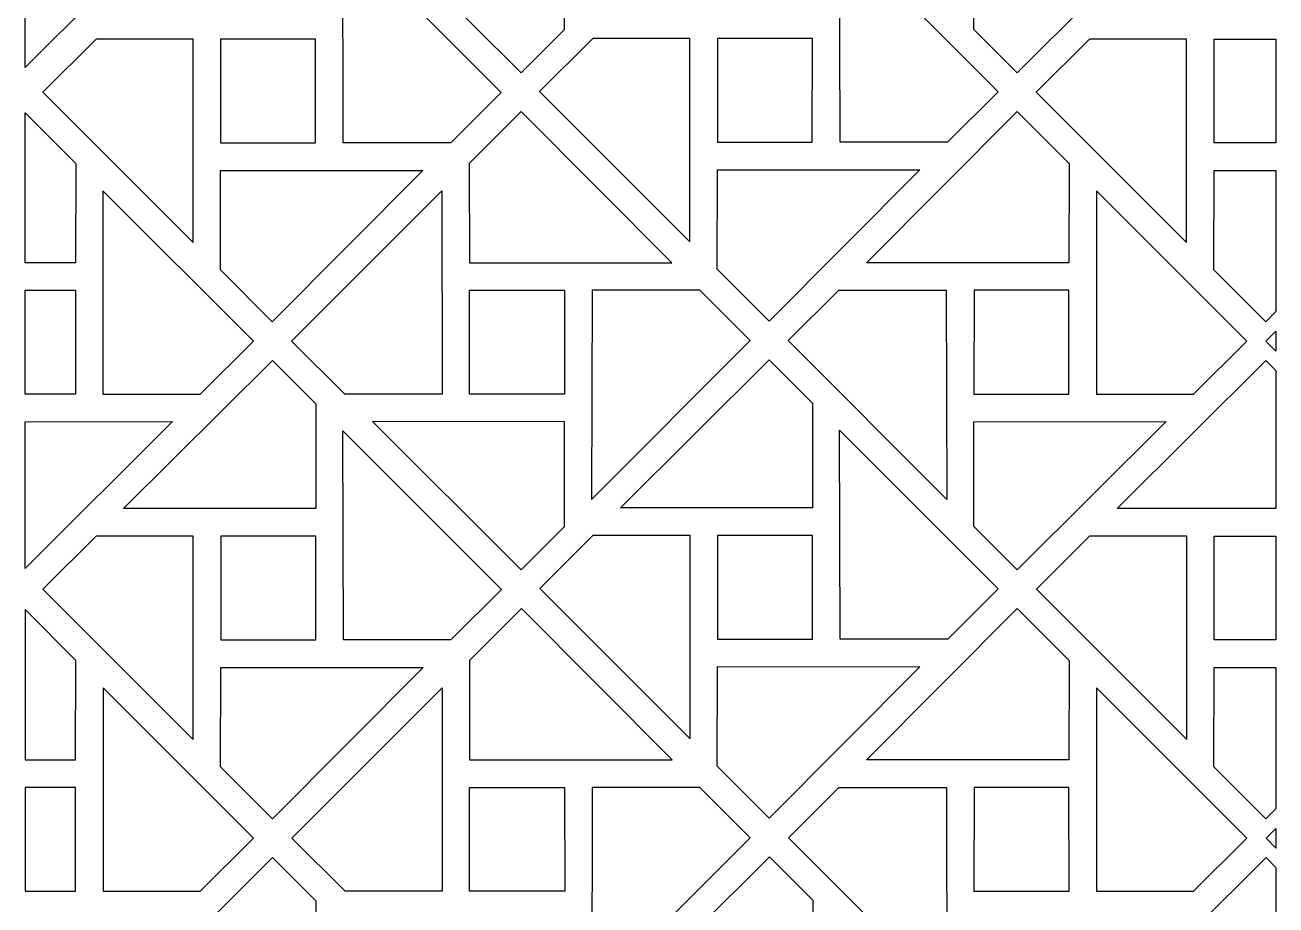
# Model space of a CAD drawing. Header units: centimetres. Extents: x -86 to 86, y -108 to 108.
# Drawn here: x -85.5 to -3.7, y -10.8 to 46.8 of the extents above; entities that cross this region are included whole.
import ezdxf

# ---------------------------------------------------------------- set-up
doc = ezdxf.new("R2010")
doc.units = ezdxf.units.CM
doc.header["$MEASUREMENT"] = 0
doc.layers.add('layer 1', color=7, linetype='Continuous')

msp = doc.modelspace()

# ---------------------------------------------------------------- linework, layer by layer
at = {"layer": 'layer 1', "color": 142}
for points, knots in [([(-85.51471, 53.57941), (-85.51471, 53.57941), (-85.5147, 44.0385), (-85.5147, 44.0385), (-85.5147, 44.0385), (-85.5147, 44.0385), (-75.92761, 53.588), (-75.92761, 53.588), (-75.92761, 53.588), (-75.92761, 53.588), (-85.51471, 53.57941), (-85.51471, 53.57941)], [0, 0, 0, 0, 0.25, 0.25, 0.25, 0.25, 0.5, 0.5, 0.5, 0.5, 1, 1, 1, 1]), ([(-50.226, 53.37431), (-50.226, 53.37431), (-50.2273, 46.5216), (-50.2273, 46.5216), (-50.2273, 46.5216), (-50.2273, 46.5216), (-53.05921, 43.68529), (-53.05921, 43.68529), (-53.05921, 43.68529), (-53.05921, 43.68529), (-62.79767, 53.38555), (-62.79767, 53.38555), (-62.79767, 53.38555), (-62.79767, 53.38555), (-50.226, 53.37431), (-50.226, 53.37431), (-50.226, 53.37431), (-50.226, 53.37431), (-50.226, 53.37431), (-50.226, 53.37431)], [0, 0, 0, 0, 0.16666667, 0.16666667, 0.16666667, 0.16666667, 0.33333333, 0.33333333, 0.33333333, 0.33333333, 0.5, 0.5, 0.5, 0.5, 0.66666667, 0.66666667, 0.66666667, 0.66666667, 1, 1, 1, 1]), ([(-23.44352, 53.37431), (-23.44352, 53.37431), (-23.44222, 46.5216), (-23.44222, 46.5216), (-23.44222, 46.5216), (-23.44222, 46.5216), (-20.61031, 43.68529), (-20.61031, 43.68529), (-20.61031, 43.68529), (-20.61031, 43.68529), (-10.87185, 53.38555), (-10.87185, 53.38555), (-10.87185, 53.38555), (-10.87185, 53.38555), (-23.44352, 53.37431), (-23.44352, 53.37431), (-23.44352, 53.37431), (-23.44352, 53.37431), (-23.44352, 53.37431), (-23.44352, 53.37431)], [0, 0, 0, 0, 0.16666667, 0.16666667, 0.16666667, 0.16666667, 0.33333333, 0.33333333, 0.33333333, 0.33333333, 0.5, 0.5, 0.5, 0.5, 0.66666667, 0.66666667, 0.66666667, 0.66666667, 1, 1, 1, 1]), ([(-64.73149, 52.78107), (-64.73149, 52.78107), (-64.69227, 39.09839), (-64.69227, 39.09839), (-64.69227, 39.09839), (-64.69227, 39.09839), (-57.65921, 39.09839), (-57.65921, 39.09839), (-57.65921, 39.09839), (-57.65921, 39.09839), (-54.35655, 42.39189), (-54.35655, 42.39189), (-54.35655, 42.39189), (-54.35655, 42.39189), (-64.73149, 52.78107), (-64.73149, 52.78107), (-64.73149, 52.78107), (-64.73149, 52.78107), (-64.73149, 52.78107), (-64.73149, 52.78107)], [0, 0, 0, 0, 0.16666667, 0.16666667, 0.16666667, 0.16666667, 0.33333333, 0.33333333, 0.33333333, 0.33333333, 0.5, 0.5, 0.5, 0.5, 0.66666667, 0.66666667, 0.66666667, 0.66666667, 1, 1, 1, 1]), ([(-32.22792, 52.82541), (-32.22792, 52.82541), (-32.1887, 39.14273), (-32.1887, 39.14273), (-32.1887, 39.14273), (-32.1887, 39.14273), (-25.15564, 39.14273), (-25.15564, 39.14273), (-25.15564, 39.14273), (-25.15564, 39.14273), (-21.85298, 42.43623), (-21.85298, 42.43623), (-21.85298, 42.43623), (-21.85298, 42.43623), (-32.22792, 52.82541), (-32.22792, 52.82541), (-32.22792, 52.82541), (-32.22792, 52.82541), (-32.22792, 52.82541), (-32.22792, 52.82541)], [0, 0, 0, 0, 0.16666667, 0.16666667, 0.16666667, 0.16666667, 0.33333333, 0.33333333, 0.33333333, 0.33333333, 0.5, 0.5, 0.5, 0.5, 0.66666667, 0.66666667, 0.66666667, 0.66666667, 1, 1, 1, 1]), ([(-74.51867, 32.58423), (-74.51867, 32.58423), (-84.35652, 42.42797), (-84.35652, 42.42797), (-84.35652, 42.42797), (-84.35652, 42.42797), (-80.86998, 45.89727), (-80.86998, 45.89727), (-80.86998, 45.89727), (-80.86998, 45.89727), (-74.51825, 45.89745), (-74.51825, 45.89745), (-74.51825, 45.89745), (-74.51825, 45.89745), (-74.51867, 32.58423), (-74.51867, 32.58423), (-74.51867, 32.58423), (-74.51867, 32.58423), (-74.51867, 32.58423), (-74.51867, 32.58423)], [0, 0, 0, 0, 0.16666667, 0.16666667, 0.16666667, 0.16666667, 0.33333333, 0.33333333, 0.33333333, 0.33333333, 0.5, 0.5, 0.5, 0.5, 0.66666667, 0.66666667, 0.66666667, 0.66666667, 1, 1, 1, 1]), ([(-72.71647, 45.89726), (-72.71647, 45.89726), (-66.49941, 45.89858), (-66.49941, 45.89858), (-66.49941, 45.89858), (-66.49941, 45.89858), (-66.50868, 39.09839), (-66.50868, 39.09839), (-66.50868, 39.09839), (-66.50868, 39.09839), (-72.71607, 39.09839), (-72.71607, 39.09839), (-72.71607, 39.09839), (-72.71607, 39.09839), (-72.71647, 45.89726), (-72.71647, 45.89726), (-72.71647, 45.89726), (-72.71647, 45.89726), (-72.71647, 45.89726), (-72.71647, 45.89726)], [0, 0, 0, 0, 0.16666667, 0.16666667, 0.16666667, 0.16666667, 0.33333333, 0.33333333, 0.33333333, 0.33333333, 0.5, 0.5, 0.5, 0.5, 0.66666667, 0.66666667, 0.66666667, 0.66666667, 1, 1, 1, 1]), ([(-42.0151, 32.62857), (-42.0151, 32.62857), (-51.85295, 42.47231), (-51.85295, 42.47231), (-51.85295, 42.47231), (-51.85295, 42.47231), (-48.36641, 45.94161), (-48.36641, 45.94161), (-48.36641, 45.94161), (-48.36641, 45.94161), (-42.01468, 45.94179), (-42.01468, 45.94179), (-42.01468, 45.94179), (-42.01468, 45.94179), (-42.0151, 32.62857), (-42.0151, 32.62857), (-42.0151, 32.62857), (-42.0151, 32.62857), (-42.0151, 32.62857), (-42.0151, 32.62857)], [0, 0, 0, 0, 0.16666667, 0.16666667, 0.16666667, 0.16666667, 0.33333333, 0.33333333, 0.33333333, 0.33333333, 0.5, 0.5, 0.5, 0.5, 0.66666667, 0.66666667, 0.66666667, 0.66666667, 1, 1, 1, 1]), ([(-40.2129, 45.9416), (-40.2129, 45.9416), (-33.99584, 45.94292), (-33.99584, 45.94292), (-33.99584, 45.94292), (-33.99584, 45.94292), (-34.00511, 39.14273), (-34.00511, 39.14273), (-34.00511, 39.14273), (-34.00511, 39.14273), (-40.2125, 39.14273), (-40.2125, 39.14273), (-40.2125, 39.14273), (-40.2125, 39.14273), (-40.2129, 45.9416), (-40.2129, 45.9416), (-40.2129, 45.9416), (-40.2129, 45.9416), (-40.2129, 45.9416), (-40.2129, 45.9416)], [0, 0, 0, 0, 0.16666667, 0.16666667, 0.16666667, 0.16666667, 0.33333333, 0.33333333, 0.33333333, 0.33333333, 0.5, 0.5, 0.5, 0.5, 0.66666667, 0.66666667, 0.66666667, 0.66666667, 1, 1, 1, 1]), ([(-9.51893, 32.58443), (-9.51893, 32.58443), (-19.35678, 42.42817), (-19.35678, 42.42817), (-19.35678, 42.42817), (-19.35678, 42.42817), (-15.87024, 45.89747), (-15.87024, 45.89747), (-15.87024, 45.89747), (-15.87024, 45.89747), (-9.51851, 45.89765), (-9.51851, 45.89765), (-9.51851, 45.89765), (-9.51851, 45.89765), (-9.51893, 32.58443), (-9.51893, 32.58443), (-9.51893, 32.58443), (-9.51893, 32.58443), (-9.51893, 32.58443), (-9.51893, 32.58443)], [0, 0, 0, 0, 0.16666667, 0.16666667, 0.16666667, 0.16666667, 0.33333333, 0.33333333, 0.33333333, 0.33333333, 0.5, 0.5, 0.5, 0.5, 0.66666667, 0.66666667, 0.66666667, 0.66666667, 1, 1, 1, 1]), ([(-3.66757, 39.09859), (-3.66757, 39.09859), (-3.66757, 45.89831), (-3.66757, 45.89831), (-3.66757, 45.89831), (-3.66757, 45.89831), (-7.71673, 45.89746), (-7.71673, 45.89746), (-7.71673, 45.89746), (-7.71673, 45.89746), (-7.71633, 39.09859), (-7.71633, 39.09859), (-7.71633, 39.09859), (-7.71633, 39.09859), (-3.66757, 39.09859), (-3.66757, 39.09859)], [0, 0, 0, 0, 0.2, 0.2, 0.2, 0.2, 0.4, 0.4, 0.4, 0.4, 0.6, 0.6, 0.6, 0.6, 1, 1, 1, 1]), ([(-85.51472, 41.07959), (-85.51472, 41.07959), (-85.5147, 31.25418), (-85.5147, 31.25418), (-85.5147, 31.25418), (-85.5147, 31.25418), (-82.21699, 31.25076), (-82.21699, 31.25076), (-82.21699, 31.25076), (-82.21699, 31.25076), (-82.19898, 37.76101), (-82.19898, 37.76101), (-82.19898, 37.76101), (-82.19898, 37.76101), (-85.51472, 41.07959), (-85.51472, 41.07959)], [0, 0, 0, 0, 0.2, 0.2, 0.2, 0.2, 0.4, 0.4, 0.4, 0.4, 0.6, 0.6, 0.6, 0.6, 1, 1, 1, 1]), ([(-43.19039, 31.26457), (-43.19039, 31.26457), (-56.43032, 31.25076), (-56.43032, 31.25076), (-56.43032, 31.25076), (-56.43032, 31.25076), (-56.44833, 37.76101), (-56.44833, 37.76101), (-56.44833, 37.76101), (-56.44833, 37.76101), (-53.04812, 41.16413), (-53.04812, 41.16413), (-53.04812, 41.16413), (-53.04812, 41.16413), (-43.19039, 31.26457), (-43.19039, 31.26457), (-43.19039, 31.26457), (-43.19039, 31.26457), (-43.19039, 31.26457), (-43.19039, 31.26457)], [0, 0, 0, 0, 0.16666667, 0.16666667, 0.16666667, 0.16666667, 0.33333333, 0.33333333, 0.33333333, 0.33333333, 0.5, 0.5, 0.5, 0.5, 0.66666667, 0.66666667, 0.66666667, 0.66666667, 1, 1, 1, 1]), ([(-30.45693, 31.26457), (-30.45693, 31.26457), (-17.217, 31.25076), (-17.217, 31.25076), (-17.217, 31.25076), (-17.217, 31.25076), (-17.19899, 37.76101), (-17.19899, 37.76101), (-17.19899, 37.76101), (-17.19899, 37.76101), (-20.5992, 41.16413), (-20.5992, 41.16413), (-20.5992, 41.16413), (-20.5992, 41.16413), (-30.45693, 31.26457), (-30.45693, 31.26457), (-30.45693, 31.26457), (-30.45693, 31.26457), (-30.45693, 31.26457), (-30.45693, 31.26457)], [0, 0, 0, 0, 0.16666667, 0.16666667, 0.16666667, 0.16666667, 0.33333333, 0.33333333, 0.33333333, 0.33333333, 0.5, 0.5, 0.5, 0.5, 0.66666667, 0.66666667, 0.66666667, 0.66666667, 1, 1, 1, 1]), ([(-59.4761, 37.29139), (-59.4761, 37.29139), (-72.71603, 37.3052), (-72.71603, 37.3052), (-72.71603, 37.3052), (-72.71603, 37.3052), (-72.73404, 30.79495), (-72.73404, 30.79495), (-72.73404, 30.79495), (-72.73404, 30.79495), (-69.33383, 27.39183), (-69.33383, 27.39183), (-69.33383, 27.39183), (-69.33383, 27.39183), (-59.4761, 37.29139), (-59.4761, 37.29139), (-59.4761, 37.29139), (-59.4761, 37.29139), (-59.4761, 37.29139), (-59.4761, 37.29139)], [0, 0, 0, 0, 0.16666667, 0.16666667, 0.16666667, 0.16666667, 0.33333333, 0.33333333, 0.33333333, 0.33333333, 0.5, 0.5, 0.5, 0.5, 0.66666667, 0.66666667, 0.66666667, 0.66666667, 1, 1, 1, 1]), ([(-26.97253, 37.33573), (-26.97253, 37.33573), (-40.21246, 37.34954), (-40.21246, 37.34954), (-40.21246, 37.34954), (-40.21246, 37.34954), (-40.23047, 30.83929), (-40.23047, 30.83929), (-40.23047, 30.83929), (-40.23047, 30.83929), (-36.83026, 27.43617), (-36.83026, 27.43617), (-36.83026, 27.43617), (-36.83026, 27.43617), (-26.97253, 37.33573), (-26.97253, 37.33573), (-26.97253, 37.33573), (-26.97253, 37.33573), (-26.97253, 37.33573), (-26.97253, 37.33573)], [0, 0, 0, 0, 0.16666667, 0.16666667, 0.16666667, 0.16666667, 0.33333333, 0.33333333, 0.33333333, 0.33333333, 0.5, 0.5, 0.5, 0.5, 0.66666667, 0.66666667, 0.66666667, 0.66666667, 1, 1, 1, 1]), ([(-3.66756, 28.06139), (-3.66756, 28.06139), (-3.66758, 37.30117), (-3.66758, 37.30117), (-3.66758, 37.30117), (-3.66758, 37.30117), (-7.71629, 37.3054), (-7.71629, 37.3054), (-7.71629, 37.3054), (-7.71629, 37.3054), (-7.7343, 30.79515), (-7.7343, 30.79515), (-7.7343, 30.79515), (-7.7343, 30.79515), (-4.33409, 27.39203), (-4.33409, 27.39203), (-4.33409, 27.39203), (-4.33409, 27.39203), (-3.66756, 28.06139), (-3.66756, 28.06139)], [0, 0, 0, 0, 0.16666667, 0.16666667, 0.16666667, 0.16666667, 0.33333333, 0.33333333, 0.33333333, 0.33333333, 0.5, 0.5, 0.5, 0.5, 0.66666667, 0.66666667, 0.66666667, 0.66666667, 1, 1, 1, 1]), ([(-80.41435, 35.97173), (-80.41435, 35.97173), (-70.5765, 26.12799), (-70.5765, 26.12799), (-70.5765, 26.12799), (-70.5765, 26.12799), (-74.06304, 22.65869), (-74.06304, 22.65869), (-74.06304, 22.65869), (-74.06304, 22.65869), (-80.41477, 22.65851), (-80.41477, 22.65851), (-80.41477, 22.65851), (-80.41477, 22.65851), (-80.41435, 35.97173), (-80.41435, 35.97173), (-80.41435, 35.97173), (-80.41435, 35.97173), (-80.41435, 35.97173), (-80.41435, 35.97173)], [0, 0, 0, 0, 0.16666667, 0.16666667, 0.16666667, 0.16666667, 0.33333333, 0.33333333, 0.33333333, 0.33333333, 0.5, 0.5, 0.5, 0.5, 0.66666667, 0.66666667, 0.66666667, 0.66666667, 1, 1, 1, 1]), ([(-58.23296, 35.97173), (-58.23296, 35.97173), (-68.07081, 26.12799), (-68.07081, 26.12799), (-68.07081, 26.12799), (-68.07081, 26.12799), (-64.58427, 22.65869), (-64.58427, 22.65869), (-64.58427, 22.65869), (-64.58427, 22.65869), (-58.23254, 22.65851), (-58.23254, 22.65851), (-58.23254, 22.65851), (-58.23254, 22.65851), (-58.23296, 35.97173), (-58.23296, 35.97173), (-58.23296, 35.97173), (-58.23296, 35.97173), (-58.23296, 35.97173), (-58.23296, 35.97173)], [0, 0, 0, 0, 0.16666667, 0.16666667, 0.16666667, 0.16666667, 0.33333333, 0.33333333, 0.33333333, 0.33333333, 0.5, 0.5, 0.5, 0.5, 0.66666667, 0.66666667, 0.66666667, 0.66666667, 1, 1, 1, 1]), ([(-15.41436, 35.97173), (-15.41436, 35.97173), (-5.57651, 26.12799), (-5.57651, 26.12799), (-5.57651, 26.12799), (-5.57651, 26.12799), (-9.06305, 22.65869), (-9.06305, 22.65869), (-9.06305, 22.65869), (-9.06305, 22.65869), (-15.41478, 22.65851), (-15.41478, 22.65851), (-15.41478, 22.65851), (-15.41478, 22.65851), (-15.41436, 35.97173), (-15.41436, 35.97173), (-15.41436, 35.97173), (-15.41436, 35.97173), (-15.41436, 35.97173), (-15.41436, 35.97173)], [0, 0, 0, 0, 0.16666667, 0.16666667, 0.16666667, 0.16666667, 0.33333333, 0.33333333, 0.33333333, 0.33333333, 0.5, 0.5, 0.5, 0.5, 0.66666667, 0.66666667, 0.66666667, 0.66666667, 1, 1, 1, 1]), ([(-85.51472, 29.45757), (-85.51472, 29.45757), (-85.51472, 22.65798), (-85.51472, 22.65798), (-85.51472, 22.65798), (-85.51472, 22.65798), (-82.21655, 22.6587), (-82.21655, 22.6587), (-82.21655, 22.6587), (-82.21655, 22.6587), (-82.21695, 29.45757), (-82.21695, 29.45757), (-82.21695, 29.45757), (-82.21695, 29.45757), (-85.51472, 29.45757), (-85.51472, 29.45757)], [0, 0, 0, 0, 0.2, 0.2, 0.2, 0.2, 0.4, 0.4, 0.4, 0.4, 0.6, 0.6, 0.6, 0.6, 1, 1, 1, 1]), ([(-56.43076, 22.6587), (-56.43076, 22.6587), (-50.2137, 22.65738), (-50.2137, 22.65738), (-50.2137, 22.65738), (-50.2137, 22.65738), (-50.22297, 29.45757), (-50.22297, 29.45757), (-50.22297, 29.45757), (-50.22297, 29.45757), (-56.43036, 29.45757), (-56.43036, 29.45757), (-56.43036, 29.45757), (-56.43036, 29.45757), (-56.43076, 22.6587), (-56.43076, 22.6587), (-56.43076, 22.6587), (-56.43076, 22.6587), (-56.43076, 22.6587), (-56.43076, 22.6587)], [0, 0, 0, 0, 0.16666667, 0.16666667, 0.16666667, 0.16666667, 0.33333333, 0.33333333, 0.33333333, 0.33333333, 0.5, 0.5, 0.5, 0.5, 0.66666667, 0.66666667, 0.66666667, 0.66666667, 1, 1, 1, 1]), ([(-48.44578, 15.77489), (-48.44578, 15.77489), (-48.40656, 29.45757), (-48.40656, 29.45757), (-48.40656, 29.45757), (-48.40656, 29.45757), (-41.3735, 29.45757), (-41.3735, 29.45757), (-41.3735, 29.45757), (-41.3735, 29.45757), (-38.07084, 26.16407), (-38.07084, 26.16407), (-38.07084, 26.16407), (-38.07084, 26.16407), (-48.44578, 15.77489), (-48.44578, 15.77489), (-48.44578, 15.77489), (-48.44578, 15.77489), (-48.44578, 15.77489), (-48.44578, 15.77489)], [0, 0, 0, 0, 0.16666667, 0.16666667, 0.16666667, 0.16666667, 0.33333333, 0.33333333, 0.33333333, 0.33333333, 0.5, 0.5, 0.5, 0.5, 0.66666667, 0.66666667, 0.66666667, 0.66666667, 1, 1, 1, 1]), ([(-25.20154, 15.77489), (-25.20154, 15.77489), (-25.24076, 29.45757), (-25.24076, 29.45757), (-25.24076, 29.45757), (-25.24076, 29.45757), (-32.27382, 29.45757), (-32.27382, 29.45757), (-32.27382, 29.45757), (-32.27382, 29.45757), (-35.57648, 26.16407), (-35.57648, 26.16407), (-35.57648, 26.16407), (-35.57648, 26.16407), (-25.20154, 15.77489), (-25.20154, 15.77489), (-25.20154, 15.77489), (-25.20154, 15.77489), (-25.20154, 15.77489), (-25.20154, 15.77489)], [0, 0, 0, 0, 0.16666667, 0.16666667, 0.16666667, 0.16666667, 0.33333333, 0.33333333, 0.33333333, 0.33333333, 0.5, 0.5, 0.5, 0.5, 0.66666667, 0.66666667, 0.66666667, 0.66666667, 1, 1, 1, 1]), ([(-17.21656, 22.6587), (-17.21656, 22.6587), (-23.43362, 22.65738), (-23.43362, 22.65738), (-23.43362, 22.65738), (-23.43362, 22.65738), (-23.42435, 29.45757), (-23.42435, 29.45757), (-23.42435, 29.45757), (-23.42435, 29.45757), (-17.21696, 29.45757), (-17.21696, 29.45757), (-17.21696, 29.45757), (-17.21696, 29.45757), (-17.21656, 22.6587), (-17.21656, 22.6587), (-17.21656, 22.6587), (-17.21656, 22.6587), (-17.21656, 22.6587), (-17.21656, 22.6587)], [0, 0, 0, 0, 0.16666667, 0.16666667, 0.16666667, 0.16666667, 0.33333333, 0.33333333, 0.33333333, 0.33333333, 0.5, 0.5, 0.5, 0.5, 0.66666667, 0.66666667, 0.66666667, 0.66666667, 1, 1, 1, 1]), ([(-3.66758, 25.47375), (-3.66758, 25.47375), (-3.66757, 26.78395), (-3.66757, 26.78395), (-3.66757, 26.78395), (-3.66757, 26.78395), (-4.32366, 26.12727), (-4.32366, 26.12727), (-4.32366, 26.12727), (-4.32366, 26.12727), (-3.66758, 25.47375), (-3.66758, 25.47375)], [0, 0, 0, 0, 0.25, 0.25, 0.25, 0.25, 0.5, 0.5, 0.5, 0.5, 1, 1, 1, 1]), ([(-66.48951, 15.18165), (-66.48951, 15.18165), (-66.49081, 22.03436), (-66.49081, 22.03436), (-66.49081, 22.03436), (-66.49081, 22.03436), (-69.32272, 24.87067), (-69.32272, 24.87067), (-69.32272, 24.87067), (-69.32272, 24.87067), (-79.06118, 15.17041), (-79.06118, 15.17041), (-79.06118, 15.17041), (-79.06118, 15.17041), (-66.48951, 15.18165), (-66.48951, 15.18165), (-66.48951, 15.18165), (-66.48951, 15.18165), (-66.48951, 15.18165), (-66.48951, 15.18165)], [0, 0, 0, 0, 0.16666667, 0.16666667, 0.16666667, 0.16666667, 0.33333333, 0.33333333, 0.33333333, 0.33333333, 0.5, 0.5, 0.5, 0.5, 0.66666667, 0.66666667, 0.66666667, 0.66666667, 1, 1, 1, 1]), ([(-33.98594, 15.22599), (-33.98594, 15.22599), (-33.98724, 22.0787), (-33.98724, 22.0787), (-33.98724, 22.0787), (-33.98724, 22.0787), (-36.81915, 24.91501), (-36.81915, 24.91501), (-36.81915, 24.91501), (-36.81915, 24.91501), (-46.55761, 15.21475), (-46.55761, 15.21475), (-46.55761, 15.21475), (-46.55761, 15.21475), (-33.98594, 15.22599), (-33.98594, 15.22599), (-33.98594, 15.22599), (-33.98594, 15.22599), (-33.98594, 15.22599), (-33.98594, 15.22599)], [0, 0, 0, 0, 0.16666667, 0.16666667, 0.16666667, 0.16666667, 0.33333333, 0.33333333, 0.33333333, 0.33333333, 0.5, 0.5, 0.5, 0.5, 0.66666667, 0.66666667, 0.66666667, 0.66666667, 1, 1, 1, 1]), ([(-3.66756, 15.1799), (-3.66756, 15.1799), (-3.66758, 24.21443), (-3.66758, 24.21443), (-3.66758, 24.21443), (-3.66758, 24.21443), (-4.32298, 24.87087), (-4.32298, 24.87087), (-4.32298, 24.87087), (-4.32298, 24.87087), (-14.06144, 15.17061), (-14.06144, 15.17061), (-14.06144, 15.17061), (-14.06144, 15.17061), (-3.66756, 15.1799), (-3.66756, 15.1799)], [0, 0, 0, 0, 0.2, 0.2, 0.2, 0.2, 0.4, 0.4, 0.4, 0.4, 0.6, 0.6, 0.6, 0.6, 1, 1, 1, 1]), ([(-85.51472, 20.85578), (-85.51472, 20.85578), (-85.51471, 11.24833), (-85.51471, 11.24833), (-85.51471, 11.24833), (-85.51471, 11.24833), (-75.86074, 20.86444), (-75.86074, 20.86444), (-75.86074, 20.86444), (-75.86074, 20.86444), (-85.51472, 20.85578), (-85.51472, 20.85578)], [0, 0, 0, 0, 0.25, 0.25, 0.25, 0.25, 0.5, 0.5, 0.5, 0.5, 1, 1, 1, 1]), ([(-50.2149, 20.8532), (-50.2149, 20.8532), (-50.2162, 14.00049), (-50.2162, 14.00049), (-50.2162, 14.00049), (-50.2162, 14.00049), (-53.04811, 11.16418), (-53.04811, 11.16418), (-53.04811, 11.16418), (-53.04811, 11.16418), (-62.78657, 20.86444), (-62.78657, 20.86444), (-62.78657, 20.86444), (-62.78657, 20.86444), (-50.2149, 20.8532), (-50.2149, 20.8532), (-50.2149, 20.8532), (-50.2149, 20.8532), (-50.2149, 20.8532), (-50.2149, 20.8532)], [0, 0, 0, 0, 0.16666667, 0.16666667, 0.16666667, 0.16666667, 0.33333333, 0.33333333, 0.33333333, 0.33333333, 0.5, 0.5, 0.5, 0.5, 0.66666667, 0.66666667, 0.66666667, 0.66666667, 1, 1, 1, 1]), ([(-23.43242, 20.8532), (-23.43242, 20.8532), (-23.43112, 14.00049), (-23.43112, 14.00049), (-23.43112, 14.00049), (-23.43112, 14.00049), (-20.59921, 11.16418), (-20.59921, 11.16418), (-20.59921, 11.16418), (-20.59921, 11.16418), (-10.86075, 20.86444), (-10.86075, 20.86444), (-10.86075, 20.86444), (-10.86075, 20.86444), (-23.43242, 20.8532), (-23.43242, 20.8532), (-23.43242, 20.8532), (-23.43242, 20.8532), (-23.43242, 20.8532), (-23.43242, 20.8532)], [0, 0, 0, 0, 0.16666667, 0.16666667, 0.16666667, 0.16666667, 0.33333333, 0.33333333, 0.33333333, 0.33333333, 0.5, 0.5, 0.5, 0.5, 0.66666667, 0.66666667, 0.66666667, 0.66666667, 1, 1, 1, 1]), ([(-64.72039, 20.25996), (-64.72039, 20.25996), (-64.68117, 6.57728), (-64.68117, 6.57728), (-64.68117, 6.57728), (-64.68117, 6.57728), (-57.64811, 6.57728), (-57.64811, 6.57728), (-57.64811, 6.57728), (-57.64811, 6.57728), (-54.34545, 9.87078), (-54.34545, 9.87078), (-54.34545, 9.87078), (-54.34545, 9.87078), (-64.72039, 20.25996), (-64.72039, 20.25996), (-64.72039, 20.25996), (-64.72039, 20.25996), (-64.72039, 20.25996), (-64.72039, 20.25996)], [0, 0, 0, 0, 0.16666667, 0.16666667, 0.16666667, 0.16666667, 0.33333333, 0.33333333, 0.33333333, 0.33333333, 0.5, 0.5, 0.5, 0.5, 0.66666667, 0.66666667, 0.66666667, 0.66666667, 1, 1, 1, 1]), ([(-32.21682, 20.3043), (-32.21682, 20.3043), (-32.1776, 6.62162), (-32.1776, 6.62162), (-32.1776, 6.62162), (-32.1776, 6.62162), (-25.14454, 6.62162), (-25.14454, 6.62162), (-25.14454, 6.62162), (-25.14454, 6.62162), (-21.84188, 9.91512), (-21.84188, 9.91512), (-21.84188, 9.91512), (-21.84188, 9.91512), (-32.21682, 20.3043), (-32.21682, 20.3043), (-32.21682, 20.3043), (-32.21682, 20.3043), (-32.21682, 20.3043), (-32.21682, 20.3043)], [0, 0, 0, 0, 0.16666667, 0.16666667, 0.16666667, 0.16666667, 0.33333333, 0.33333333, 0.33333333, 0.33333333, 0.5, 0.5, 0.5, 0.5, 0.66666667, 0.66666667, 0.66666667, 0.66666667, 1, 1, 1, 1]), ([(-74.50757, 0.06312), (-74.50757, 0.06312), (-84.34542, 9.90686), (-84.34542, 9.90686), (-84.34542, 9.90686), (-84.34542, 9.90686), (-80.85888, 13.37616), (-80.85888, 13.37616), (-80.85888, 13.37616), (-80.85888, 13.37616), (-74.50715, 13.37634), (-74.50715, 13.37634), (-74.50715, 13.37634), (-74.50715, 13.37634), (-74.50757, 0.06312), (-74.50757, 0.06312), (-74.50757, 0.06312), (-74.50757, 0.06312), (-74.50757, 0.06312), (-74.50757, 0.06312)], [0, 0, 0, 0, 0.16666667, 0.16666667, 0.16666667, 0.16666667, 0.33333333, 0.33333333, 0.33333333, 0.33333333, 0.5, 0.5, 0.5, 0.5, 0.66666667, 0.66666667, 0.66666667, 0.66666667, 1, 1, 1, 1]), ([(-72.70537, 13.37615), (-72.70537, 13.37615), (-66.48831, 13.37747), (-66.48831, 13.37747), (-66.48831, 13.37747), (-66.48831, 13.37747), (-66.49758, 6.57728), (-66.49758, 6.57728), (-66.49758, 6.57728), (-66.49758, 6.57728), (-72.70497, 6.57728), (-72.70497, 6.57728), (-72.70497, 6.57728), (-72.70497, 6.57728), (-72.70537, 13.37615), (-72.70537, 13.37615), (-72.70537, 13.37615), (-72.70537, 13.37615), (-72.70537, 13.37615), (-72.70537, 13.37615)], [0, 0, 0, 0, 0.16666667, 0.16666667, 0.16666667, 0.16666667, 0.33333333, 0.33333333, 0.33333333, 0.33333333, 0.5, 0.5, 0.5, 0.5, 0.66666667, 0.66666667, 0.66666667, 0.66666667, 1, 1, 1, 1]), ([(-42.004, 0.10746), (-42.004, 0.10746), (-51.84185, 9.9512), (-51.84185, 9.9512), (-51.84185, 9.9512), (-51.84185, 9.9512), (-48.35531, 13.4205), (-48.35531, 13.4205), (-48.35531, 13.4205), (-48.35531, 13.4205), (-42.00358, 13.42068), (-42.00358, 13.42068), (-42.00358, 13.42068), (-42.00358, 13.42068), (-42.004, 0.10746), (-42.004, 0.10746), (-42.004, 0.10746), (-42.004, 0.10746), (-42.004, 0.10746), (-42.004, 0.10746)], [0, 0, 0, 0, 0.16666667, 0.16666667, 0.16666667, 0.16666667, 0.33333333, 0.33333333, 0.33333333, 0.33333333, 0.5, 0.5, 0.5, 0.5, 0.66666667, 0.66666667, 0.66666667, 0.66666667, 1, 1, 1, 1]), ([(-40.2018, 13.42049), (-40.2018, 13.42049), (-33.98474, 13.42181), (-33.98474, 13.42181), (-33.98474, 13.42181), (-33.98474, 13.42181), (-33.99401, 6.62162), (-33.99401, 6.62162), (-33.99401, 6.62162), (-33.99401, 6.62162), (-40.2014, 6.62162), (-40.2014, 6.62162), (-40.2014, 6.62162), (-40.2014, 6.62162), (-40.2018, 13.42049), (-40.2018, 13.42049), (-40.2018, 13.42049), (-40.2018, 13.42049), (-40.2018, 13.42049), (-40.2018, 13.42049)], [0, 0, 0, 0, 0.16666667, 0.16666667, 0.16666667, 0.16666667, 0.33333333, 0.33333333, 0.33333333, 0.33333333, 0.5, 0.5, 0.5, 0.5, 0.66666667, 0.66666667, 0.66666667, 0.66666667, 1, 1, 1, 1]), ([(-9.50783, 0.06332), (-9.50783, 0.06332), (-19.34568, 9.90706), (-19.34568, 9.90706), (-19.34568, 9.90706), (-19.34568, 9.90706), (-15.85914, 13.37636), (-15.85914, 13.37636), (-15.85914, 13.37636), (-15.85914, 13.37636), (-9.50741, 13.37654), (-9.50741, 13.37654), (-9.50741, 13.37654), (-9.50741, 13.37654), (-9.50783, 0.06332), (-9.50783, 0.06332), (-9.50783, 0.06332), (-9.50783, 0.06332), (-9.50783, 0.06332), (-9.50783, 0.06332)], [0, 0, 0, 0, 0.16666667, 0.16666667, 0.16666667, 0.16666667, 0.33333333, 0.33333333, 0.33333333, 0.33333333, 0.5, 0.5, 0.5, 0.5, 0.66666667, 0.66666667, 0.66666667, 0.66666667, 1, 1, 1, 1]), ([(-3.66757, 6.57748), (-3.66757, 6.57748), (-3.66757, 13.3772), (-3.66757, 13.3772), (-3.66757, 13.3772), (-3.66757, 13.3772), (-7.70563, 13.37635), (-7.70563, 13.37635), (-7.70563, 13.37635), (-7.70563, 13.37635), (-7.70523, 6.57748), (-7.70523, 6.57748), (-7.70523, 6.57748), (-7.70523, 6.57748), (-3.66757, 6.57748), (-3.66757, 6.57748)], [0, 0, 0, 0, 0.2, 0.2, 0.2, 0.2, 0.4, 0.4, 0.4, 0.4, 0.6, 0.6, 0.6, 0.6, 1, 1, 1, 1]), ([(-85.51471, 8.55853), (-85.51471, 8.55853), (-82.19187, 5.23285), (-82.19187, 5.23285), (-82.19187, 5.23285), (-82.19187, 5.23285), (-82.20988, -1.2774), (-82.20988, -1.2774), (-82.20988, -1.2774), (-82.20988, -1.2774), (-85.51471, -1.27397), (-85.51471, -1.27397), (-85.51471, -1.27397), (-85.51471, -1.27397), (-85.51471, 8.55853), (-85.51471, 8.55853)], [0, 0, 0, 0, 0.2, 0.2, 0.2, 0.2, 0.4, 0.4, 0.4, 0.4, 0.6, 0.6, 0.6, 0.6, 1, 1, 1, 1]), ([(-43.18328, -1.26359), (-43.18328, -1.26359), (-56.42321, -1.2774), (-56.42321, -1.2774), (-56.42321, -1.2774), (-56.42321, -1.2774), (-56.44122, 5.23285), (-56.44122, 5.23285), (-56.44122, 5.23285), (-56.44122, 5.23285), (-53.04101, 8.63597), (-53.04101, 8.63597), (-53.04101, 8.63597), (-53.04101, 8.63597), (-43.18328, -1.26359), (-43.18328, -1.26359), (-43.18328, -1.26359), (-43.18328, -1.26359), (-43.18328, -1.26359), (-43.18328, -1.26359)], [0, 0, 0, 0, 0.16666667, 0.16666667, 0.16666667, 0.16666667, 0.33333333, 0.33333333, 0.33333333, 0.33333333, 0.5, 0.5, 0.5, 0.5, 0.66666667, 0.66666667, 0.66666667, 0.66666667, 1, 1, 1, 1]), ([(-30.44982, -1.26359), (-30.44982, -1.26359), (-17.20989, -1.2774), (-17.20989, -1.2774), (-17.20989, -1.2774), (-17.20989, -1.2774), (-17.19188, 5.23285), (-17.19188, 5.23285), (-17.19188, 5.23285), (-17.19188, 5.23285), (-20.59209, 8.63597), (-20.59209, 8.63597), (-20.59209, 8.63597), (-20.59209, 8.63597), (-30.44982, -1.26359), (-30.44982, -1.26359), (-30.44982, -1.26359), (-30.44982, -1.26359), (-30.44982, -1.26359), (-30.44982, -1.26359)], [0, 0, 0, 0, 0.16666667, 0.16666667, 0.16666667, 0.16666667, 0.33333333, 0.33333333, 0.33333333, 0.33333333, 0.5, 0.5, 0.5, 0.5, 0.66666667, 0.66666667, 0.66666667, 0.66666667, 1, 1, 1, 1]), ([(-59.465, 4.77028), (-59.465, 4.77028), (-72.70493, 4.78409), (-72.70493, 4.78409), (-72.70493, 4.78409), (-72.70493, 4.78409), (-72.72294, -1.72616), (-72.72294, -1.72616), (-72.72294, -1.72616), (-72.72294, -1.72616), (-69.32273, -5.12928), (-69.32273, -5.12928), (-69.32273, -5.12928), (-69.32273, -5.12928), (-59.465, 4.77028), (-59.465, 4.77028), (-59.465, 4.77028), (-59.465, 4.77028), (-59.465, 4.77028), (-59.465, 4.77028)], [0, 0, 0, 0, 0.16666667, 0.16666667, 0.16666667, 0.16666667, 0.33333333, 0.33333333, 0.33333333, 0.33333333, 0.5, 0.5, 0.5, 0.5, 0.66666667, 0.66666667, 0.66666667, 0.66666667, 1, 1, 1, 1]), ([(-26.96143, 4.81462), (-26.96143, 4.81462), (-40.20136, 4.82843), (-40.20136, 4.82843), (-40.20136, 4.82843), (-40.20136, 4.82843), (-40.21937, -1.68182), (-40.21937, -1.68182), (-40.21937, -1.68182), (-40.21937, -1.68182), (-36.81916, -5.08494), (-36.81916, -5.08494), (-36.81916, -5.08494), (-36.81916, -5.08494), (-26.96143, 4.81462), (-26.96143, 4.81462), (-26.96143, 4.81462), (-26.96143, 4.81462), (-26.96143, 4.81462), (-26.96143, 4.81462)], [0, 0, 0, 0, 0.16666667, 0.16666667, 0.16666667, 0.16666667, 0.33333333, 0.33333333, 0.33333333, 0.33333333, 0.5, 0.5, 0.5, 0.5, 0.66666667, 0.66666667, 0.66666667, 0.66666667, 1, 1, 1, 1]), ([(-3.66756, -4.47087), (-3.66756, -4.47087), (-3.66758, 4.78007), (-3.66758, 4.78007), (-3.66758, 4.78007), (-3.66758, 4.78007), (-7.70519, 4.78429), (-7.70519, 4.78429), (-7.70519, 4.78429), (-7.70519, 4.78429), (-7.7232, -1.72596), (-7.7232, -1.72596), (-7.7232, -1.72596), (-7.7232, -1.72596), (-4.32299, -5.12908), (-4.32299, -5.12908), (-4.32299, -5.12908), (-4.32299, -5.12908), (-3.66756, -4.47087), (-3.66756, -4.47087)], [0, 0, 0, 0, 0.16666667, 0.16666667, 0.16666667, 0.16666667, 0.33333333, 0.33333333, 0.33333333, 0.33333333, 0.5, 0.5, 0.5, 0.5, 0.66666667, 0.66666667, 0.66666667, 0.66666667, 1, 1, 1, 1]), ([(-80.40724, 3.44357), (-80.40724, 3.44357), (-70.56939, -6.40017), (-70.56939, -6.40017), (-70.56939, -6.40017), (-70.56939, -6.40017), (-74.05593, -9.86947), (-74.05593, -9.86947), (-74.05593, -9.86947), (-74.05593, -9.86947), (-80.40766, -9.86965), (-80.40766, -9.86965), (-80.40766, -9.86965), (-80.40766, -9.86965), (-80.40724, 3.44357), (-80.40724, 3.44357), (-80.40724, 3.44357), (-80.40724, 3.44357), (-80.40724, 3.44357), (-80.40724, 3.44357)], [0, 0, 0, 0, 0.16666667, 0.16666667, 0.16666667, 0.16666667, 0.33333333, 0.33333333, 0.33333333, 0.33333333, 0.5, 0.5, 0.5, 0.5, 0.66666667, 0.66666667, 0.66666667, 0.66666667, 1, 1, 1, 1]), ([(-58.22585, 3.44357), (-58.22585, 3.44357), (-68.0637, -6.40017), (-68.0637, -6.40017), (-68.0637, -6.40017), (-68.0637, -6.40017), (-64.57716, -9.86947), (-64.57716, -9.86947), (-64.57716, -9.86947), (-64.57716, -9.86947), (-58.22543, -9.86965), (-58.22543, -9.86965), (-58.22543, -9.86965), (-58.22543, -9.86965), (-58.22585, 3.44357), (-58.22585, 3.44357), (-58.22585, 3.44357), (-58.22585, 3.44357), (-58.22585, 3.44357), (-58.22585, 3.44357)], [0, 0, 0, 0, 0.16666667, 0.16666667, 0.16666667, 0.16666667, 0.33333333, 0.33333333, 0.33333333, 0.33333333, 0.5, 0.5, 0.5, 0.5, 0.66666667, 0.66666667, 0.66666667, 0.66666667, 1, 1, 1, 1]), ([(-15.40725, 3.44357), (-15.40725, 3.44357), (-5.5694, -6.40017), (-5.5694, -6.40017), (-5.5694, -6.40017), (-5.5694, -6.40017), (-9.05594, -9.86947), (-9.05594, -9.86947), (-9.05594, -9.86947), (-9.05594, -9.86947), (-15.40767, -9.86965), (-15.40767, -9.86965), (-15.40767, -9.86965), (-15.40767, -9.86965), (-15.40725, 3.44357), (-15.40725, 3.44357), (-15.40725, 3.44357), (-15.40725, 3.44357), (-15.40725, 3.44357), (-15.40725, 3.44357)], [0, 0, 0, 0, 0.16666667, 0.16666667, 0.16666667, 0.16666667, 0.33333333, 0.33333333, 0.33333333, 0.33333333, 0.5, 0.5, 0.5, 0.5, 0.66666667, 0.66666667, 0.66666667, 0.66666667, 1, 1, 1, 1]), ([(-85.5147, -3.07059), (-85.5147, -3.07059), (-82.20984, -3.07059), (-82.20984, -3.07059), (-82.20984, -3.07059), (-82.20984, -3.07059), (-82.20944, -9.86946), (-82.20944, -9.86946), (-82.20944, -9.86946), (-82.20944, -9.86946), (-85.51471, -9.87018), (-85.51471, -9.87018), (-85.51471, -9.87018), (-85.51471, -9.87018), (-85.5147, -3.07059), (-85.5147, -3.07059)], [0, 0, 0, 0, 0.2, 0.2, 0.2, 0.2, 0.4, 0.4, 0.4, 0.4, 0.6, 0.6, 0.6, 0.6, 1, 1, 1, 1]), ([(-56.42365, -9.86946), (-56.42365, -9.86946), (-50.20659, -9.87078), (-50.20659, -9.87078), (-50.20659, -9.87078), (-50.20659, -9.87078), (-50.21586, -3.07059), (-50.21586, -3.07059), (-50.21586, -3.07059), (-50.21586, -3.07059), (-56.42325, -3.07059), (-56.42325, -3.07059), (-56.42325, -3.07059), (-56.42325, -3.07059), (-56.42365, -9.86946), (-56.42365, -9.86946), (-56.42365, -9.86946), (-56.42365, -9.86946), (-56.42365, -9.86946), (-56.42365, -9.86946)], [0, 0, 0, 0, 0.16666667, 0.16666667, 0.16666667, 0.16666667, 0.33333333, 0.33333333, 0.33333333, 0.33333333, 0.5, 0.5, 0.5, 0.5, 0.66666667, 0.66666667, 0.66666667, 0.66666667, 1, 1, 1, 1]), ([(-48.43867, -16.75327), (-48.43867, -16.75327), (-48.39945, -3.07059), (-48.39945, -3.07059), (-48.39945, -3.07059), (-48.39945, -3.07059), (-41.36639, -3.07059), (-41.36639, -3.07059), (-41.36639, -3.07059), (-41.36639, -3.07059), (-38.06373, -6.36409), (-38.06373, -6.36409), (-38.06373, -6.36409), (-38.06373, -6.36409), (-48.43867, -16.75327), (-48.43867, -16.75327), (-48.43867, -16.75327), (-48.43867, -16.75327), (-48.43867, -16.75327), (-48.43867, -16.75327)], [0, 0, 0, 0, 0.16666667, 0.16666667, 0.16666667, 0.16666667, 0.33333333, 0.33333333, 0.33333333, 0.33333333, 0.5, 0.5, 0.5, 0.5, 0.66666667, 0.66666667, 0.66666667, 0.66666667, 1, 1, 1, 1]), ([(-25.19443, -16.75327), (-25.19443, -16.75327), (-25.23365, -3.07059), (-25.23365, -3.07059), (-25.23365, -3.07059), (-25.23365, -3.07059), (-32.26671, -3.07059), (-32.26671, -3.07059), (-32.26671, -3.07059), (-32.26671, -3.07059), (-35.56937, -6.36409), (-35.56937, -6.36409), (-35.56937, -6.36409), (-35.56937, -6.36409), (-25.19443, -16.75327), (-25.19443, -16.75327), (-25.19443, -16.75327), (-25.19443, -16.75327), (-25.19443, -16.75327), (-25.19443, -16.75327)], [0, 0, 0, 0, 0.16666667, 0.16666667, 0.16666667, 0.16666667, 0.33333333, 0.33333333, 0.33333333, 0.33333333, 0.5, 0.5, 0.5, 0.5, 0.66666667, 0.66666667, 0.66666667, 0.66666667, 1, 1, 1, 1]), ([(-17.20945, -9.86946), (-17.20945, -9.86946), (-23.42651, -9.87078), (-23.42651, -9.87078), (-23.42651, -9.87078), (-23.42651, -9.87078), (-23.41724, -3.07059), (-23.41724, -3.07059), (-23.41724, -3.07059), (-23.41724, -3.07059), (-17.20985, -3.07059), (-17.20985, -3.07059), (-17.20985, -3.07059), (-17.20985, -3.07059), (-17.20945, -9.86946), (-17.20945, -9.86946), (-17.20945, -9.86946), (-17.20945, -9.86946), (-17.20945, -9.86946), (-17.20945, -9.86946)], [0, 0, 0, 0, 0.16666667, 0.16666667, 0.16666667, 0.16666667, 0.33333333, 0.33333333, 0.33333333, 0.33333333, 0.5, 0.5, 0.5, 0.5, 0.66666667, 0.66666667, 0.66666667, 0.66666667, 1, 1, 1, 1]), ([(-3.66757, -7.04734), (-3.66757, -7.04734), (-3.66756, -5.75132), (-3.66756, -5.75132), (-3.66756, -5.75132), (-3.66756, -5.75132), (-4.31655, -6.40089), (-4.31655, -6.40089), (-4.31655, -6.40089), (-4.31655, -6.40089), (-3.66757, -7.04734), (-3.66757, -7.04734)], [0, 0, 0, 0, 0.25, 0.25, 0.25, 0.25, 0.5, 0.5, 0.5, 0.5, 1, 1, 1, 1]), ([(-66.4824, -17.34651), (-66.4824, -17.34651), (-66.4837, -10.4938), (-66.4837, -10.4938), (-66.4837, -10.4938), (-66.4837, -10.4938), (-69.31561, -7.65749), (-69.31561, -7.65749), (-69.31561, -7.65749), (-69.31561, -7.65749), (-79.05407, -17.35775), (-79.05407, -17.35775), (-79.05407, -17.35775), (-79.05407, -17.35775), (-66.4824, -17.34651), (-66.4824, -17.34651), (-66.4824, -17.34651), (-66.4824, -17.34651), (-66.4824, -17.34651), (-66.4824, -17.34651)], [0, 0, 0, 0, 0.16666667, 0.16666667, 0.16666667, 0.16666667, 0.33333333, 0.33333333, 0.33333333, 0.33333333, 0.5, 0.5, 0.5, 0.5, 0.66666667, 0.66666667, 0.66666667, 0.66666667, 1, 1, 1, 1]), ([(-33.97883, -17.30217), (-33.97883, -17.30217), (-33.98013, -10.44946), (-33.98013, -10.44946), (-33.98013, -10.44946), (-33.98013, -10.44946), (-36.81204, -7.61315), (-36.81204, -7.61315), (-36.81204, -7.61315), (-36.81204, -7.61315), (-46.5505, -17.31341), (-46.5505, -17.31341), (-46.5505, -17.31341), (-46.5505, -17.31341), (-33.97883, -17.30217), (-33.97883, -17.30217), (-33.97883, -17.30217), (-33.97883, -17.30217), (-33.97883, -17.30217), (-33.97883, -17.30217)], [0, 0, 0, 0, 0.16666667, 0.16666667, 0.16666667, 0.16666667, 0.33333333, 0.33333333, 0.33333333, 0.33333333, 0.5, 0.5, 0.5, 0.5, 0.66666667, 0.66666667, 0.66666667, 0.66666667, 1, 1, 1, 1]), ([(-3.66757, -17.34827), (-3.66757, -17.34827), (-3.66758, -8.30659), (-3.66758, -8.30659), (-3.66758, -8.30659), (-3.66758, -8.30659), (-4.31587, -7.65729), (-4.31587, -7.65729), (-4.31587, -7.65729), (-4.31587, -7.65729), (-14.05433, -17.35755), (-14.05433, -17.35755), (-14.05433, -17.35755), (-14.05433, -17.35755), (-3.66757, -17.34827), (-3.66757, -17.34827)], [0, 0, 0, 0, 0.2, 0.2, 0.2, 0.2, 0.4, 0.4, 0.4, 0.4, 0.6, 0.6, 0.6, 0.6, 1, 1, 1, 1])]:
    msp.add_open_spline(points, degree=3, knots=knots, dxfattribs=at)

doc.saveas('drawing.dxf')
